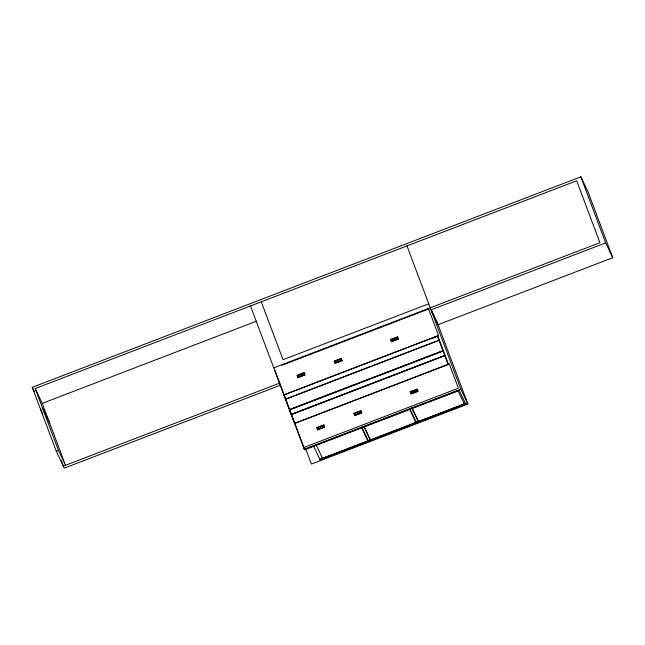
<?xml version="1.0" encoding="UTF-8"?>
<svg xmlns="http://www.w3.org/2000/svg" width="645" height="645" viewBox="0 0 645 645"><rect width="100%" height="100%" fill="white"/><g stroke="black" fill="none" stroke-linecap="round" stroke-linejoin="round"><path stroke-width="0.97" d="M298.369 375.882L299.07 376.132M318.106 428.57L318.396 427.869M336.198 361.797L335.432 361.918L336.134 361.619M337.585 360.91L338.335 360.982L337.569 361.103M340.495 359.934L339.883 360.418L340.173 359.757M322.315 426.563C323.838 425.563 321.952 428.038 322.621 426.256M355.814 413.856L355.298 414.38L355.202 413.719M360.144 412.494L359.402 412.228L360.136 412.494M394.587 339.077C394.579 340.737 393.232 338.359 394.603 339.189M396.094 338.351L396.619 338.843L396.707 338.165M411.542 392.104L412.026 392.7L411.542 392.104M415.711 390.709C417.267 390.04 415.428 391.418 415.977 391.072M300.884 375.559L300.78 374.793L300.683 375.543M302.699 374.479C304.255 375.164 302.424 372.995 302.787 374.656M320.226 427.135L320.63 427.788L320.323 427.079M392.289 339.786L391.902 340.463L392.507 339.98M392.426 340.35L392.192 339.754M393.901 339.197L394.321 338.988M357.717 412.881L357.185 413.268L357.822 413.493M414.235 391.805L413.671 391.289M355.169 413.816L355.814 413.856M357.822 413.501L357.894 412.945M413.671 391.281L414.058 391.902M396.328 338.173L396.796 338.343M431.779 338.859L438.56 335.505L428.417 308.512M279.874 383.041L63.371 466.109L56.3 451.282L32.25 387.306L580.847 176.819L587.918 191.646L612.75 257.694L438.1 324.709L431.021 309.882L605.679 242.875L612.75 257.694M35.177 388.548L42.248 403.375L65.524 465.287L58.453 450.46L35.177 388.548L576.67 180.794L599.947 242.705L273.746 367.86M42.248 403.375L256.589 321.137M428.74 303.795L283.042 359.692L261.281 301.804M56.3 451.282L58.453 450.46M297.595 375.543L303.9 373.157L304.505 374.761L298.2 377.156L297.595 375.543L298.2 377.156M342.164 360.765L335.053 363.49L334.142 361.071L341.261 358.37L342.156 360.74M280.656 385.113L64.153 468.181L61.259 460.482M438.56 335.505L283.889 394.845L291.266 414.437L445.05 355.435L291.346 414.679L294.636 423.402L448.469 364.361L437.81 335.989M283.937 394.95L437.778 335.908M285.501 399.118L439.342 340.076M285.566 399.271L439.398 340.229M443.018 350.751L289.452 409.623L442.962 350.775M443.131 351.049L289.581 409.962M291.234 414.372L444.752 355.548M353.791 413.332L360.91 410.623L361.805 413.018L354.702 415.751L353.799 413.356M410.123 391.717L417.242 389.008L418.145 391.402L411.034 394.135L410.139 391.741M317.243 427.804L323.548 425.41L324.153 427.022L317.848 429.409L317.243 427.804L317.856 429.433M361.256 412.784L354.952 415.178L354.347 413.566L360.636 411.155L361.24 412.76M417.589 391.168L411.284 393.563L410.68 391.95L416.976 389.54L417.581 391.144M250.47 305.948L304.335 449.234L460.836 389.185L467.907 404.012L311.406 464.053L305.44 448.194M458.619 390.378L304.625 449.484L274.609 369.641M304.335 449.234L304.585 449.767L459.264 390.418L466.077 404.713M323.838 458.103L319.92 459.28L320.234 460.054L466.222 404.036M322.79 458.184L368.053 440.817M370.811 439.753L417.001 422.032M417.871 421.701L464.061 403.98M321.928 458.716L368.118 440.995M369.956 440.285L417.065 422.209M417.936 421.878L465.972 403.447M325.693 457.394L332.159 454.91M339.544 452.072L342.318 451.016M347.857 448.888L350.63 447.824M356.177 445.695L360.797 443.921M364.49 442.502L369.15 440.962M370.649 440.148L369.899 440.108L370.085 440.6M372.786 439.318L379.26 436.842M386.645 434.004L389.419 432.94M394.958 430.812L397.731 429.755M403.278 427.627L407.89 425.853M411.591 424.434L416.21 422.66M419.847 421.266L426.313 418.782M431.86 416.662L436.48 414.888M442.019 412.76L444.792 411.695M450.339 409.567L454.951 407.793M458.651 406.382L463.271 404.608M320.105 459.78L466.093 403.762L465.908 403.27M318.396 428.635L318.396 427.861M359.821 412.018L359.491 412.582M299.07 375.833L298.546 375.64L298.417 376.22M431.908 311.301L437.318 322.637L467.907 404.012M437.455 336.142L438.995 340.221M439.043 340.367L448.114 364.498M457.95 390.628L464.505 404.375L464.319 403.883M412.042 407.922L418.855 422.209M418.113 422.177L418.057 421.951M417.081 422.33L417.138 422.548M409.97 409.043L416.525 422.781L416.331 422.29M409.559 409.196L416.243 423.217L415.928 422.451M364.183 426.611L370.835 440.64L370.553 439.858M363.933 426.708L370.488 440.446L370.303 439.954M361.942 427.466L368.497 441.212L368.311 440.712M361.442 427.337L368.255 441.623L368.069 441.132M314.438 445.364L314.381 445.147M321.129 459.385L320.936 458.893M313.551 446.034L320.234 460.054M294.636 423.402L449.259 363.949L458.377 388.217L303.706 447.566L304.585 449.767M42.578 408.237L49.649 423.064M32.25 387.306L34.33 391.66M40.425 409.059L42.925 414.292M580.847 176.819L605.679 242.875M406.971 245.898L460.836 389.185M428.514 308.479L428.699 308.971L282.196 365.183L282.01 364.683M427.901 308.713L428.087 309.205M418.541 421.443L418.726 421.943M418.323 421.524L418.508 422.024L411.768 407.785M380.59 326.862L380.776 327.354M379.978 327.096L380.163 327.596M378.938 327.499L379.123 327.991M377.914 327.886L378.099 328.386M332.602 345.277L332.788 345.768M331.99 345.51L332.175 346.002M367.94 440.857L368.126 441.349M331.014 345.881L331.199 346.381M361.385 427.119L361.571 427.611M329.99 346.276L330.175 346.768M322.532 458.281L322.718 458.772L315.977 444.542M283.026 364.296L283.211 364.788M304.158 372.6L297.039 375.309L297.95 377.728L305.061 374.995L304.158 372.6M397.602 336.755L390.483 339.455L391.394 341.874L398.505 339.149L397.602 336.755M341.003 358.918L334.699 361.313L335.319 362.942L341.608 360.523L341.003 358.918M397.344 337.303L391.039 339.697L391.652 341.326L397.949 338.915L397.344 337.303M323.806 424.862L316.687 427.571L317.598 429.981L324.701 427.256L323.806 424.862"/></g></svg>
